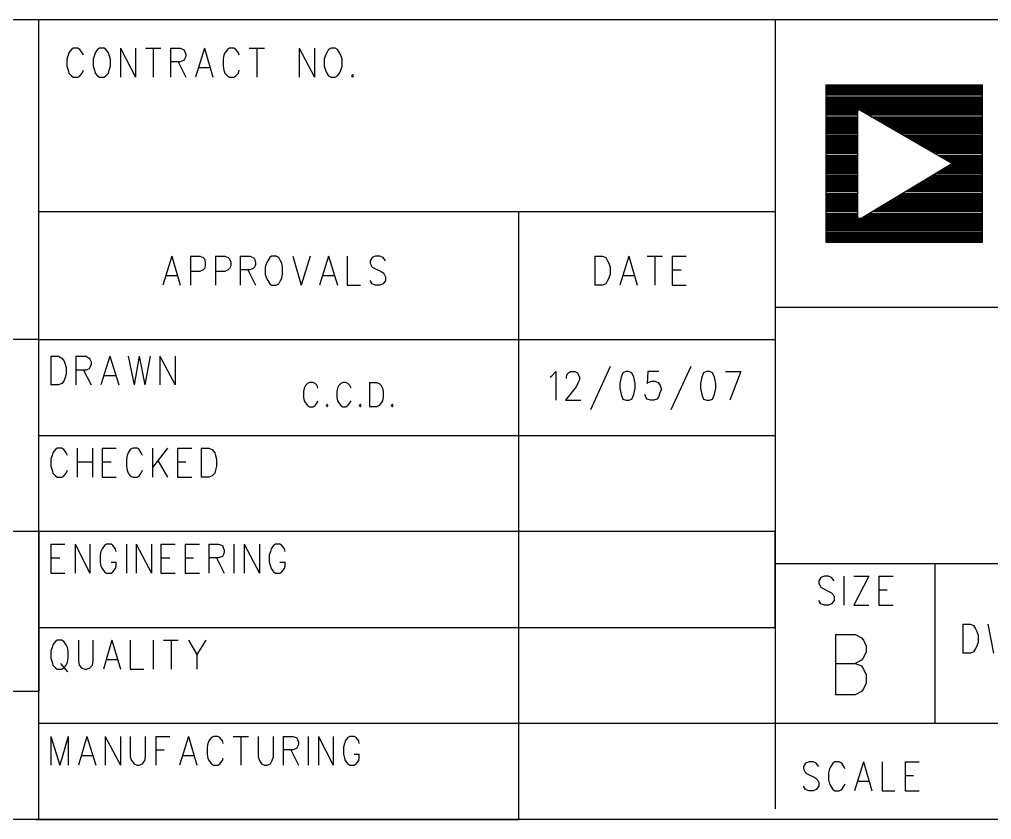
# Model space of a CAD drawing. Extents: x 11.9 to 28.1, y 10.8 to 21.2.
# Drawn here: x 24.412 to 25.931, y 10.799 to 12.049 of the extents above; entities that cross this region are included whole.
import ezdxf

# ---------------------------------------------------------------- set-up
doc = ezdxf.new("R2010")
doc.units = 0
doc.header["$MEASUREMENT"] = 0
doc.layers.add('LAYNR1', color=2, linetype='Continuous')

msp = doc.modelspace()

# ---------------------------------------------------------------- linework, layer by layer
at = {"layer": 'LAYNR1', "color": 7}
for points in [[(23.389, 12.049), (28.093, 12.049)], [(24.442, 10.799), (24.442, 12.049)], [(25.593, 12.049), (25.593, 10.816)], [(24.493, 12.002), (24.489, 11.997)], [(24.506, 12.002), (24.503, 12.004), (24.496, 12.004), (24.493, 12.002)], [(24.51, 11.997), (24.506, 12.002)], [(24.534, 12.002), (24.53, 11.997)], [(24.537, 12.004), (24.534, 12.002)], [(24.547, 12.002), (24.544, 12.004), (24.537, 12.004)], [(24.551, 11.997), (24.547, 12.002)], [(24.57, 12.004), (24.57, 11.959)], [(24.57, 12.004), (24.593, 11.959)], [(24.593, 12.004), (24.593, 11.959)], [(24.609, 12.004), (24.633, 12.004)], [(24.621, 12.004), (24.621, 11.959)], [(24.648, 12.004), (24.648, 11.959)], [(24.648, 12.004), (24.663, 12.004), (24.668, 12.002)], [(24.668, 12.002), (24.67, 12), (24.672, 11.995), (24.672, 11.991), (24.67, 11.987), (24.668, 11.985)], [(24.701, 12.004), (24.687, 11.959)], [(24.701, 12.004), (24.714, 11.959)], [(24.737, 12.002), (24.733, 11.997)], [(24.75, 12.002), (24.747, 12.004), (24.74, 12.004), (24.737, 12.002)], [(24.754, 11.997), (24.75, 12.002)], [(24.771, 12.004), (24.795, 12.004)], [(24.783, 12.004), (24.783, 11.959)], [(24.849, 12.004), (24.849, 11.959)], [(24.849, 12.004), (24.873, 11.959)], [(24.873, 12.004), (24.873, 11.959)], [(24.895, 12.002), (24.892, 11.997)], [(24.899, 12.004), (24.895, 12.002)], [(24.909, 12.002), (24.905, 12.004), (24.899, 12.004)], [(24.912, 11.997), (24.909, 12.002)], [(24.488, 11.993), (24.486, 11.987), (24.486, 11.976)], [(24.489, 11.997), (24.488, 11.993)], [(24.512, 11.993), (24.51, 11.997)], [(24.529, 11.993), (24.527, 11.987), (24.527, 11.976)], [(24.53, 11.997), (24.529, 11.993)], [(24.552, 11.993), (24.551, 11.997)], [(24.554, 11.976), (24.554, 11.987), (24.552, 11.993)], [(24.731, 11.993), (24.73, 11.987), (24.73, 11.976)], [(24.733, 11.997), (24.731, 11.993)], [(24.755, 11.993), (24.754, 11.997)], [(24.89, 11.993), (24.888, 11.987), (24.888, 11.976)], [(24.892, 11.997), (24.89, 11.993)], [(24.914, 11.993), (24.912, 11.997)], [(24.916, 11.976), (24.916, 11.987), (24.914, 11.993)], [(24.486, 11.976), (24.488, 11.97), (24.489, 11.965), (24.493, 11.961), (24.496, 11.959)], [(24.527, 11.976), (24.529, 11.97), (24.53, 11.965), (24.534, 11.961), (24.537, 11.959)], [(24.544, 11.959), (24.547, 11.961), (24.551, 11.965), (24.552, 11.97), (24.554, 11.976)], [(24.668, 11.985), (24.663, 11.983), (24.648, 11.983)], [(24.66, 11.983), (24.672, 11.959)], [(24.692, 11.974), (24.709, 11.974)], [(24.73, 11.976), (24.731, 11.97), (24.733, 11.965), (24.737, 11.961), (24.74, 11.959)], [(24.888, 11.976), (24.89, 11.97), (24.892, 11.965), (24.895, 11.961), (24.899, 11.959)], [(24.905, 11.959), (24.909, 11.961), (24.912, 11.965), (24.914, 11.97), (24.916, 11.976)], [(24.496, 11.959), (24.503, 11.959)], [(24.503, 11.959), (24.506, 11.961), (24.51, 11.965), (24.512, 11.97)], [(24.537, 11.959), (24.544, 11.959)], [(24.74, 11.959), (24.747, 11.959)], [(24.747, 11.959), (24.75, 11.961), (24.754, 11.965), (24.755, 11.97)], [(24.899, 11.959), (24.905, 11.959)], [(24.933, 11.963), (24.931, 11.961), (24.933, 11.959)], [(24.933, 11.959), (24.934, 11.961), (24.933, 11.963)], [(25.672, 11.947), (25.672, 11.701)], [(25.672, 11.947), (25.917, 11.947)], [(25.672, 11.945), (25.917, 11.945)], [(25.672, 11.943), (25.917, 11.943)], [(25.672, 11.941), (25.917, 11.941)], [(25.917, 11.701), (25.917, 11.947)], [(25.672, 11.939), (25.917, 11.939)], [(25.672, 11.937), (25.917, 11.937)], [(25.672, 11.935), (25.917, 11.935)], [(25.672, 11.933), (25.917, 11.933)], [(25.672, 11.931), (25.917, 11.931)], [(25.672, 11.928), (25.917, 11.928)], [(25.672, 11.926), (25.917, 11.926)], [(25.672, 11.924), (25.917, 11.924)], [(25.672, 11.922), (25.917, 11.922)], [(25.672, 11.92), (25.917, 11.92)], [(25.672, 11.918), (25.917, 11.918)], [(25.672, 11.916), (25.917, 11.916)], [(25.672, 11.914), (25.917, 11.914)], [(25.672, 11.912), (25.917, 11.912)], [(25.672, 11.91), (25.917, 11.91)], [(25.672, 11.908), (25.722, 11.908)], [(25.672, 11.906), (25.722, 11.906)], [(25.672, 11.904), (25.722, 11.904)], [(25.672, 11.902), (25.722, 11.902)], [(25.672, 11.9), (25.722, 11.9)], [(25.672, 11.897), (25.722, 11.897)], [(25.672, 11.895), (25.722, 11.895)], [(25.722, 11.738), (25.722, 11.908)], [(25.722, 11.908), (25.725, 11.908)], [(25.725, 11.908), (25.917, 11.908)], [(25.725, 11.908), (25.87, 11.824)], [(25.729, 11.906), (25.917, 11.906)], [(25.733, 11.904), (25.917, 11.904)], [(25.736, 11.902), (25.917, 11.902)], [(25.74, 11.9), (25.917, 11.9)], [(25.743, 11.897), (25.917, 11.897)], [(25.747, 11.895), (25.917, 11.895)], [(25.672, 11.893), (25.722, 11.893)], [(25.672, 11.891), (25.722, 11.891)], [(25.672, 11.889), (25.722, 11.889)], [(25.672, 11.887), (25.722, 11.887)], [(25.672, 11.885), (25.722, 11.885)], [(25.672, 11.883), (25.722, 11.883)], [(25.672, 11.881), (25.722, 11.881)], [(25.751, 11.893), (25.917, 11.893)], [(25.754, 11.891), (25.917, 11.891)], [(25.758, 11.889), (25.917, 11.889)], [(25.762, 11.887), (25.917, 11.887)], [(25.765, 11.885), (25.917, 11.885)], [(25.768, 11.883), (25.917, 11.883)], [(25.772, 11.881), (25.917, 11.881)], [(25.672, 11.879), (25.722, 11.879)], [(25.672, 11.877), (25.722, 11.877)], [(25.672, 11.875), (25.722, 11.875)], [(25.672, 11.873), (25.722, 11.873)], [(25.672, 11.871), (25.722, 11.871)], [(25.672, 11.868), (25.722, 11.868)], [(25.672, 11.866), (25.722, 11.866)], [(25.776, 11.879), (25.917, 11.879)], [(25.779, 11.877), (25.917, 11.877)], [(25.783, 11.875), (25.917, 11.875)], [(25.786, 11.873), (25.917, 11.873)], [(25.79, 11.871), (25.917, 11.871)], [(25.794, 11.868), (25.917, 11.868)], [(25.797, 11.866), (25.917, 11.866)], [(25.672, 11.864), (25.722, 11.864)], [(25.672, 11.862), (25.722, 11.862)], [(25.672, 11.86), (25.722, 11.86)], [(25.672, 11.858), (25.722, 11.858)], [(25.672, 11.856), (25.722, 11.856)], [(25.672, 11.854), (25.722, 11.854)], [(25.672, 11.852), (25.722, 11.852)], [(25.672, 11.85), (25.722, 11.85)], [(25.801, 11.864), (25.917, 11.864)], [(25.805, 11.862), (25.917, 11.862)], [(25.808, 11.86), (25.917, 11.86)], [(25.812, 11.858), (25.917, 11.858)], [(25.815, 11.856), (25.917, 11.856)], [(25.818, 11.854), (25.917, 11.854)], [(25.822, 11.852), (25.917, 11.852)], [(25.826, 11.85), (25.917, 11.85)], [(25.672, 11.848), (25.722, 11.848)], [(25.672, 11.846), (25.722, 11.846)], [(25.672, 11.844), (25.722, 11.844)], [(25.672, 11.842), (25.722, 11.842)], [(25.672, 11.84), (25.722, 11.84)], [(25.672, 11.837), (25.722, 11.837)], [(25.672, 11.835), (25.722, 11.835)], [(25.829, 11.848), (25.917, 11.848)], [(25.833, 11.846), (25.917, 11.846)], [(25.836, 11.844), (25.917, 11.844)], [(25.84, 11.842), (25.917, 11.842)], [(25.844, 11.84), (25.917, 11.84)], [(25.847, 11.837), (25.917, 11.837)], [(25.851, 11.835), (25.917, 11.835)], [(25.672, 11.833), (25.722, 11.833)], [(25.672, 11.831), (25.722, 11.831)], [(25.672, 11.829), (25.722, 11.829)], [(25.672, 11.827), (25.722, 11.827)], [(25.672, 11.825), (25.722, 11.825)], [(25.672, 11.823), (25.722, 11.823)], [(25.672, 11.821), (25.722, 11.821)], [(25.87, 11.824), (25.727, 11.738)], [(25.854, 11.833), (25.917, 11.833)], [(25.858, 11.831), (25.917, 11.831)], [(25.861, 11.829), (25.917, 11.829)], [(25.864, 11.827), (25.917, 11.827)], [(25.866, 11.821), (25.917, 11.821)], [(25.868, 11.825), (25.917, 11.825)], [(25.869, 11.823), (25.917, 11.823)], [(25.672, 11.819), (25.722, 11.819)], [(25.672, 11.817), (25.722, 11.817)], [(25.672, 11.815), (25.722, 11.815)], [(25.672, 11.813), (25.722, 11.813)], [(25.672, 11.811), (25.722, 11.811)], [(25.672, 11.809), (25.722, 11.809)], [(25.672, 11.806), (25.722, 11.806)], [(25.672, 11.804), (25.722, 11.804)], [(25.838, 11.804), (25.917, 11.804)], [(25.841, 11.806), (25.917, 11.806)], [(25.845, 11.809), (25.917, 11.809)], [(25.848, 11.811), (25.917, 11.811)], [(25.851, 11.813), (25.917, 11.813)], [(25.855, 11.815), (25.917, 11.815)], [(25.858, 11.817), (25.917, 11.817)], [(25.862, 11.819), (25.917, 11.819)], [(25.672, 11.802), (25.722, 11.802)], [(25.672, 11.8), (25.722, 11.8)], [(25.672, 11.798), (25.722, 11.798)], [(25.672, 11.796), (25.722, 11.796)], [(25.672, 11.794), (25.722, 11.794)], [(25.672, 11.792), (25.722, 11.792)], [(25.672, 11.79), (25.722, 11.79)], [(25.813, 11.79), (25.917, 11.79)], [(25.817, 11.792), (25.917, 11.792)], [(25.821, 11.794), (25.917, 11.794)], [(25.824, 11.796), (25.917, 11.796)], [(25.828, 11.798), (25.917, 11.798)], [(25.831, 11.8), (25.917, 11.8)], [(25.834, 11.802), (25.917, 11.802)], [(25.672, 11.788), (25.722, 11.788)], [(25.672, 11.786), (25.722, 11.786)], [(25.672, 11.784), (25.722, 11.784)], [(25.672, 11.782), (25.722, 11.782)], [(25.672, 11.78), (25.722, 11.78)], [(25.672, 11.777), (25.722, 11.777)], [(25.672, 11.775), (25.722, 11.775)], [(25.789, 11.775), (25.917, 11.775)], [(25.793, 11.777), (25.917, 11.777)], [(25.796, 11.78), (25.917, 11.78)], [(25.8, 11.782), (25.917, 11.782)], [(25.803, 11.784), (25.917, 11.784)], [(25.807, 11.786), (25.917, 11.786)], [(25.81, 11.788), (25.917, 11.788)], [(25.672, 11.773), (25.722, 11.773)], [(25.672, 11.771), (25.722, 11.771)], [(25.672, 11.769), (25.722, 11.769)], [(25.672, 11.767), (25.722, 11.767)], [(25.672, 11.765), (25.722, 11.765)], [(25.672, 11.763), (25.722, 11.763)], [(25.672, 11.761), (25.722, 11.761)], [(25.672, 11.759), (25.722, 11.759)], [(25.762, 11.759), (25.917, 11.759)], [(25.766, 11.761), (25.917, 11.761)], [(25.769, 11.763), (25.917, 11.763)], [(25.772, 11.765), (25.917, 11.765)], [(25.776, 11.767), (25.917, 11.767)], [(25.779, 11.769), (25.917, 11.769)], [(25.783, 11.771), (25.917, 11.771)], [(25.786, 11.773), (25.917, 11.773)], [(24.442, 11.749), (25.593, 11.749)], [(25.192, 10.799), (25.192, 11.749)], [(25.672, 11.757), (25.722, 11.757)], [(25.672, 11.755), (25.722, 11.755)], [(25.672, 11.753), (25.722, 11.753)], [(25.672, 11.751), (25.722, 11.751)], [(25.672, 11.749), (25.722, 11.749)], [(25.672, 11.746), (25.722, 11.746)], [(25.672, 11.744), (25.722, 11.744)], [(25.738, 11.744), (25.917, 11.744)], [(25.741, 11.746), (25.917, 11.746)], [(25.745, 11.749), (25.917, 11.749)], [(25.748, 11.751), (25.917, 11.751)], [(25.752, 11.753), (25.917, 11.753)], [(25.756, 11.755), (25.917, 11.755)], [(25.76, 11.757), (25.917, 11.757)], [(25.672, 11.742), (25.722, 11.742)], [(25.672, 11.74), (25.722, 11.74)], [(25.672, 11.738), (25.917, 11.738)], [(25.672, 11.736), (25.917, 11.736)], [(25.672, 11.734), (25.917, 11.734)], [(25.672, 11.732), (25.917, 11.732)], [(25.672, 11.73), (25.917, 11.73)], [(25.672, 11.728), (25.917, 11.728)], [(25.727, 11.738), (25.722, 11.738)], [(25.731, 11.74), (25.917, 11.74)], [(25.735, 11.742), (25.917, 11.742)], [(25.672, 11.726), (25.917, 11.726)], [(25.672, 11.724), (25.917, 11.724)], [(25.672, 11.722), (25.917, 11.722)], [(25.672, 11.72), (25.917, 11.72)], [(25.672, 11.717), (25.917, 11.717)], [(25.672, 11.715), (25.917, 11.715)], [(25.672, 11.713), (25.917, 11.713)], [(25.672, 11.711), (25.917, 11.711)], [(25.672, 11.709), (25.917, 11.709)], [(25.672, 11.707), (25.917, 11.707)], [(25.672, 11.705), (25.917, 11.705)], [(25.672, 11.703), (25.917, 11.703)], [(25.672, 11.701), (25.917, 11.701)], [(25.672, 11.701), (25.917, 11.701)], [(24.65, 11.679), (24.636, 11.634)], [(24.65, 11.679), (24.663, 11.634)], [(24.679, 11.679), (24.679, 11.634)], [(24.679, 11.679), (24.694, 11.679), (24.699, 11.677)], [(24.699, 11.677), (24.701, 11.675), (24.702, 11.67), (24.702, 11.664)], [(24.718, 11.679), (24.718, 11.634)], [(24.718, 11.679), (24.733, 11.679), (24.738, 11.677)], [(24.738, 11.677), (24.74, 11.675), (24.742, 11.67), (24.742, 11.664)], [(24.757, 11.679), (24.757, 11.634)], [(24.757, 11.679), (24.772, 11.679), (24.777, 11.677)], [(24.777, 11.677), (24.779, 11.675), (24.781, 11.67), (24.781, 11.666), (24.779, 11.662), (24.777, 11.66)], [(24.798, 11.668), (24.796, 11.662), (24.796, 11.651)], [(24.8, 11.672), (24.798, 11.668)], [(24.803, 11.677), (24.8, 11.672)], [(24.806, 11.679), (24.803, 11.677)], [(24.817, 11.677), (24.813, 11.679), (24.806, 11.679)], [(24.82, 11.672), (24.817, 11.677)], [(24.822, 11.668), (24.82, 11.672)], [(24.823, 11.651), (24.823, 11.662), (24.822, 11.668)], [(24.839, 11.679), (24.852, 11.634)], [(24.866, 11.679), (24.852, 11.634)], [(24.895, 11.679), (24.881, 11.634)], [(24.895, 11.679), (24.909, 11.634)], [(24.924, 11.679), (24.924, 11.634)], [(24.963, 11.677), (24.96, 11.672)], [(24.96, 11.672), (24.96, 11.668)], [(24.96, 11.668), (24.962, 11.664)], [(24.98, 11.677), (24.975, 11.679), (24.968, 11.679), (24.963, 11.677)], [(24.984, 11.672), (24.98, 11.677)], [(25.311, 11.679), (25.311, 11.634)], [(25.311, 11.679), (25.323, 11.679), (25.328, 11.677)], [(25.328, 11.677), (25.331, 11.672)], [(25.331, 11.672), (25.333, 11.668)], [(25.333, 11.668), (25.335, 11.662), (25.335, 11.651)], [(25.364, 11.679), (25.35, 11.634)], [(25.364, 11.679), (25.377, 11.634)], [(25.393, 11.679), (25.417, 11.679)], [(25.405, 11.679), (25.405, 11.634)], [(25.432, 11.679), (25.432, 11.634)], [(25.432, 11.679), (25.454, 11.679)], [(24.694, 11.655), (24.679, 11.655)], [(24.701, 11.66), (24.699, 11.658), (24.694, 11.655)], [(24.702, 11.664), (24.701, 11.66)], [(24.733, 11.655), (24.718, 11.655)], [(24.74, 11.66), (24.738, 11.658), (24.733, 11.655)], [(24.742, 11.664), (24.74, 11.66)], [(24.777, 11.66), (24.772, 11.658), (24.757, 11.658)], [(24.769, 11.658), (24.781, 11.634)], [(24.962, 11.664), (24.963, 11.662), (24.967, 11.66)], [(24.967, 11.66), (24.977, 11.655)], [(24.977, 11.655), (24.98, 11.653), (24.982, 11.651)], [(25.432, 11.658), (25.446, 11.658)], [(24.641, 11.649), (24.658, 11.649)], [(24.796, 11.651), (24.798, 11.645), (24.8, 11.641), (24.803, 11.636), (24.806, 11.634)], [(24.813, 11.634), (24.817, 11.636), (24.82, 11.641), (24.822, 11.645), (24.823, 11.651)], [(24.887, 11.649), (24.904, 11.649)], [(24.968, 11.634), (24.963, 11.636), (24.96, 11.641)], [(24.984, 11.647), (24.984, 11.641), (24.98, 11.636), (24.975, 11.634)], [(24.982, 11.651), (24.984, 11.647)], [(25.335, 11.651), (25.333, 11.645), (25.331, 11.641), (25.328, 11.636), (25.323, 11.634)], [(25.355, 11.649), (25.372, 11.649)], [(24.806, 11.634), (24.813, 11.634)], [(24.924, 11.634), (24.945, 11.634)], [(24.975, 11.634), (24.968, 11.634)], [(25.323, 11.634), (25.311, 11.634)], [(25.432, 11.634), (25.454, 11.634)], [(28.088, 11.599), (25.593, 11.599)], [(25.593, 11.599), (25.593, 11.199)], [(24.442, 11.549), (23.392, 11.549)], [(24.442, 11.549), (25.593, 11.549)], [(24.461, 11.523), (24.461, 11.478)], [(24.461, 11.523), (24.473, 11.523), (24.478, 11.52)], [(24.478, 11.52), (24.481, 11.516)], [(24.481, 11.516), (24.483, 11.512)], [(24.5, 11.523), (24.5, 11.478)], [(24.5, 11.523), (24.516, 11.523), (24.521, 11.52)], [(24.521, 11.52), (24.522, 11.518), (24.524, 11.514), (24.524, 11.51), (24.522, 11.505), (24.521, 11.503)], [(24.553, 11.523), (24.539, 11.478)], [(24.553, 11.523), (24.567, 11.478)], [(24.582, 11.523), (24.591, 11.478)], [(24.599, 11.523), (24.591, 11.478)], [(24.599, 11.523), (24.608, 11.478)], [(24.616, 11.523), (24.608, 11.478)], [(24.631, 11.523), (24.631, 11.478)], [(24.631, 11.523), (24.655, 11.478)], [(24.655, 11.523), (24.655, 11.478)], [(24.483, 11.512), (24.485, 11.505), (24.485, 11.495)], [(24.521, 11.503), (24.516, 11.501), (24.5, 11.501)], [(24.512, 11.501), (24.524, 11.478)], [(25.335, 11.507), (25.304, 11.439)], [(25.461, 11.507), (25.43, 11.439)], [(24.485, 11.495), (24.483, 11.488), (24.481, 11.484), (24.478, 11.48), (24.473, 11.478)], [(24.545, 11.493), (24.562, 11.493)], [(25.241, 11.49), (25.244, 11.492)], [(25.244, 11.492), (25.25, 11.499), (25.25, 11.454)], [(25.267, 11.488), (25.267, 11.49), (25.268, 11.495), (25.27, 11.497)], [(25.27, 11.497), (25.273, 11.499), (25.28, 11.499), (25.284, 11.497)], [(25.284, 11.497), (25.285, 11.495), (25.287, 11.49), (25.287, 11.486), (25.285, 11.482), (25.282, 11.475)], [(25.355, 11.497), (25.352, 11.49), (25.35, 11.48)], [(25.36, 11.499), (25.355, 11.497)], [(25.369, 11.497), (25.364, 11.499), (25.36, 11.499)], [(25.374, 11.48), (25.372, 11.49), (25.369, 11.497)], [(25.411, 11.499), (25.394, 11.499), (25.393, 11.48)], [(25.481, 11.497), (25.478, 11.49), (25.476, 11.48)], [(25.486, 11.499), (25.481, 11.497)], [(25.495, 11.497), (25.49, 11.499), (25.486, 11.499)], [(25.5, 11.48), (25.498, 11.49), (25.495, 11.497)], [(25.515, 11.499), (25.539, 11.499)], [(25.539, 11.499), (25.522, 11.454)], [(24.473, 11.478), (24.461, 11.478)], [(24.857, 11.473), (24.856, 11.468), (24.856, 11.459)], [(24.862, 11.48), (24.859, 11.477), (24.857, 11.473)], [(24.874, 11.48), (24.871, 11.482), (24.865, 11.482), (24.862, 11.48)], [(24.878, 11.473), (24.877, 11.477), (24.874, 11.48)], [(24.909, 11.473), (24.908, 11.468), (24.908, 11.459)], [(24.914, 11.48), (24.911, 11.477), (24.909, 11.473)], [(24.925, 11.48), (24.922, 11.482), (24.917, 11.482), (24.914, 11.48)], [(24.93, 11.473), (24.928, 11.477), (24.925, 11.48)], [(24.959, 11.482), (24.959, 11.444)], [(24.959, 11.482), (24.97, 11.482), (24.974, 11.48)], [(24.974, 11.48), (24.977, 11.477), (24.979, 11.473)], [(24.979, 11.473), (24.98, 11.468), (24.98, 11.459)], [(25.282, 11.475), (25.265, 11.454)], [(25.35, 11.48), (25.35, 11.473), (25.352, 11.463)], [(25.372, 11.463), (25.374, 11.473), (25.374, 11.48)], [(25.393, 11.48), (25.394, 11.482), (25.4, 11.484)], [(25.4, 11.484), (25.405, 11.484)], [(25.405, 11.484), (25.41, 11.482), (25.413, 11.477), (25.415, 11.471)], [(25.415, 11.471), (25.413, 11.467)], [(25.476, 11.48), (25.476, 11.473), (25.478, 11.463)], [(25.498, 11.463), (25.5, 11.473), (25.5, 11.48)], [(24.856, 11.459), (24.857, 11.453), (24.859, 11.45), (24.862, 11.446), (24.865, 11.444)], [(24.908, 11.459), (24.909, 11.453), (24.911, 11.45), (24.914, 11.446), (24.917, 11.444)], [(24.98, 11.459), (24.979, 11.453), (24.977, 11.45), (24.974, 11.446), (24.97, 11.444)], [(25.352, 11.463), (25.355, 11.456), (25.36, 11.454)], [(25.364, 11.454), (25.369, 11.456), (25.372, 11.463)], [(25.391, 11.458), (25.389, 11.463)], [(25.398, 11.454), (25.393, 11.456), (25.391, 11.458)], [(25.413, 11.467), (25.411, 11.46), (25.408, 11.456), (25.403, 11.454)], [(25.478, 11.463), (25.481, 11.456), (25.486, 11.454)], [(25.49, 11.454), (25.495, 11.456), (25.498, 11.463)], [(24.865, 11.444), (24.871, 11.444)], [(24.871, 11.444), (24.874, 11.446), (24.877, 11.45), (24.878, 11.453)], [(24.893, 11.448), (24.891, 11.446), (24.893, 11.444)], [(24.893, 11.444), (24.894, 11.446), (24.893, 11.448)], [(24.917, 11.444), (24.922, 11.444)], [(24.922, 11.444), (24.925, 11.446), (24.928, 11.45), (24.93, 11.453)], [(24.945, 11.448), (24.943, 11.446), (24.945, 11.444)], [(24.945, 11.444), (24.946, 11.446), (24.945, 11.448)], [(24.97, 11.444), (24.959, 11.444)], [(24.995, 11.448), (24.993, 11.446), (24.995, 11.444)], [(24.995, 11.444), (24.996, 11.446), (24.995, 11.448)], [(25.265, 11.454), (25.289, 11.454)], [(25.36, 11.454), (25.364, 11.454)], [(25.403, 11.454), (25.398, 11.454)], [(25.486, 11.454), (25.49, 11.454)], [(24.442, 11.399), (25.593, 11.399)], [(24.481, 11.377), (24.478, 11.379), (24.471, 11.379), (24.468, 11.377)], [(24.502, 11.379), (24.502, 11.334)], [(24.526, 11.379), (24.526, 11.334)], [(24.541, 11.379), (24.541, 11.334)], [(24.541, 11.379), (24.563, 11.379)], [(24.599, 11.377), (24.596, 11.379), (24.589, 11.379), (24.585, 11.377)], [(24.62, 11.379), (24.62, 11.334)], [(24.643, 11.379), (24.62, 11.349)], [(24.659, 11.379), (24.659, 11.334)], [(24.659, 11.379), (24.681, 11.379)], [(24.696, 11.379), (24.696, 11.334)], [(24.696, 11.379), (24.708, 11.379), (24.713, 11.377)], [(24.463, 11.368), (24.461, 11.362), (24.461, 11.351)], [(24.464, 11.372), (24.463, 11.368)], [(24.468, 11.377), (24.464, 11.372)], [(24.485, 11.372), (24.481, 11.377)], [(24.487, 11.368), (24.485, 11.372)], [(24.58, 11.368), (24.579, 11.362), (24.579, 11.351)], [(24.582, 11.372), (24.58, 11.368)], [(24.585, 11.377), (24.582, 11.372)], [(24.602, 11.372), (24.599, 11.377)], [(24.604, 11.368), (24.602, 11.372)], [(24.713, 11.377), (24.717, 11.372)], [(24.717, 11.372), (24.718, 11.368)], [(24.718, 11.368), (24.72, 11.362), (24.72, 11.351)], [(24.461, 11.351), (24.463, 11.345), (24.464, 11.34), (24.468, 11.336), (24.471, 11.334)], [(24.502, 11.358), (24.526, 11.358)], [(24.541, 11.358), (24.555, 11.358)], [(24.579, 11.351), (24.58, 11.345), (24.582, 11.34), (24.585, 11.336), (24.589, 11.334)], [(24.628, 11.36), (24.643, 11.334)], [(24.659, 11.358), (24.672, 11.358)], [(24.72, 11.351), (24.718, 11.345), (24.717, 11.34), (24.713, 11.336), (24.708, 11.334)], [(24.471, 11.334), (24.478, 11.334)], [(24.478, 11.334), (24.481, 11.336), (24.485, 11.34), (24.487, 11.345)], [(24.541, 11.334), (24.563, 11.334)], [(24.589, 11.334), (24.596, 11.334)], [(24.596, 11.334), (24.599, 11.336), (24.602, 11.34), (24.604, 11.345)], [(24.659, 11.334), (24.681, 11.334)], [(24.708, 11.334), (24.696, 11.334)], [(24.442, 11.249), (23.392, 11.249)], [(25.593, 11.249), (24.442, 11.249)], [(24.442, 11.249), (24.442, 10.999)], [(25.593, 11.099), (25.593, 11.249)], [(24.461, 11.229), (24.461, 11.184)], [(24.461, 11.229), (24.483, 11.229)], [(24.499, 11.229), (24.499, 11.184)], [(24.499, 11.229), (24.522, 11.184)], [(24.522, 11.229), (24.522, 11.184)], [(24.545, 11.227), (24.541, 11.222)], [(24.558, 11.227), (24.555, 11.229), (24.548, 11.229), (24.545, 11.227)], [(24.562, 11.222), (24.558, 11.227)], [(24.579, 11.229), (24.579, 11.184)], [(24.594, 11.229), (24.594, 11.184)], [(24.594, 11.229), (24.618, 11.184)], [(24.618, 11.229), (24.618, 11.184)], [(24.633, 11.229), (24.633, 11.184)], [(24.633, 11.229), (24.655, 11.229)], [(24.671, 11.229), (24.671, 11.184)], [(24.671, 11.229), (24.693, 11.229)], [(24.708, 11.229), (24.708, 11.184)], [(24.708, 11.229), (24.723, 11.229), (24.729, 11.227)], [(24.729, 11.227), (24.73, 11.224), (24.732, 11.22), (24.732, 11.216), (24.73, 11.212), (24.729, 11.21)], [(24.747, 11.229), (24.747, 11.184)], [(24.763, 11.229), (24.763, 11.184)], [(24.763, 11.229), (24.787, 11.184)], [(24.787, 11.229), (24.787, 11.184)], [(24.809, 11.227), (24.805, 11.222)], [(24.822, 11.227), (24.819, 11.229), (24.812, 11.229), (24.809, 11.227)], [(24.826, 11.222), (24.822, 11.227)], [(24.539, 11.218), (24.538, 11.212), (24.538, 11.201)], [(24.541, 11.222), (24.539, 11.218)], [(24.563, 11.218), (24.562, 11.222)], [(24.804, 11.218), (24.802, 11.212), (24.802, 11.201)], [(24.805, 11.222), (24.804, 11.218)], [(24.827, 11.218), (24.826, 11.222)], [(24.461, 11.208), (24.475, 11.208)], [(24.538, 11.201), (24.539, 11.195), (24.541, 11.191), (24.545, 11.186), (24.548, 11.184)], [(24.555, 11.184), (24.558, 11.186), (24.562, 11.191), (24.563, 11.195), (24.563, 11.201)], [(24.555, 11.201), (24.563, 11.201)], [(24.633, 11.208), (24.647, 11.208)], [(24.671, 11.208), (24.684, 11.208)], [(24.729, 11.21), (24.723, 11.208), (24.708, 11.208)], [(24.72, 11.208), (24.732, 11.184)], [(24.802, 11.201), (24.804, 11.195), (24.805, 11.191), (24.809, 11.186), (24.812, 11.184)], [(24.819, 11.184), (24.822, 11.186), (24.826, 11.191), (24.827, 11.195), (24.827, 11.201)], [(24.819, 11.201), (24.827, 11.201)], [(25.593, 11.199), (28.093, 11.199)], [(25.843, 10.949), (25.843, 11.199)], [(24.461, 11.184), (24.483, 11.184)], [(24.548, 11.184), (24.555, 11.184)], [(24.633, 11.184), (24.655, 11.184)], [(24.671, 11.184), (24.693, 11.184)], [(24.812, 11.184), (24.819, 11.184)], [(25.664, 11.177), (25.661, 11.172)], [(25.661, 11.172), (25.661, 11.168)], [(25.661, 11.168), (25.663, 11.164)], [(25.681, 11.177), (25.676, 11.179), (25.67, 11.179), (25.664, 11.177)], [(25.685, 11.172), (25.681, 11.177)], [(25.7, 11.179), (25.7, 11.134)], [(25.739, 11.179), (25.716, 11.134)], [(25.716, 11.179), (25.739, 11.179)], [(25.755, 11.179), (25.755, 11.134)], [(25.755, 11.179), (25.777, 11.179)], [(25.663, 11.164), (25.664, 11.162), (25.668, 11.16)], [(25.668, 11.16), (25.678, 11.155)], [(25.678, 11.155), (25.681, 11.153), (25.683, 11.151)], [(25.683, 11.151), (25.685, 11.147)], [(25.755, 11.158), (25.768, 11.158)], [(25.67, 11.134), (25.664, 11.136), (25.661, 11.141)], [(25.685, 11.147), (25.685, 11.141), (25.681, 11.136), (25.676, 11.134)], [(25.676, 11.134), (25.67, 11.134)], [(25.716, 11.134), (25.739, 11.134)], [(25.755, 11.134), (25.777, 11.134)], [(24.442, 10.949), (24.442, 11.099)], [(24.442, 11.099), (25.593, 11.099)], [(25.886, 11.104), (25.886, 11.059)], [(25.886, 11.104), (25.898, 11.104), (25.903, 11.102)], [(25.903, 11.102), (25.906, 11.097)], [(25.906, 11.097), (25.908, 11.093)], [(25.908, 11.093), (25.91, 11.087), (25.91, 11.076)], [(25.925, 11.104), (25.934, 11.059)], [(24.468, 11.077), (24.464, 11.072)], [(24.471, 11.079), (24.468, 11.077)], [(24.481, 11.077), (24.478, 11.079), (24.471, 11.079)], [(24.485, 11.072), (24.481, 11.077)], [(24.504, 11.079), (24.504, 11.047)], [(24.527, 11.047), (24.527, 11.079)], [(24.556, 11.079), (24.543, 11.034)], [(24.556, 11.079), (24.57, 11.034)], [(24.585, 11.079), (24.585, 11.034)], [(24.621, 11.079), (24.621, 11.034)], [(24.637, 11.079), (24.66, 11.079)], [(24.649, 11.079), (24.649, 11.034)], [(24.676, 11.079), (24.689, 11.057), (24.689, 11.034)], [(24.703, 11.079), (24.689, 11.057)], [(25.687, 11.088), (25.687, 10.994)], [(25.687, 11.088), (25.718, 11.088), (25.728, 11.083), (25.731, 11.079), (25.735, 11.07), (25.735, 11.061), (25.731, 11.052), (25.728, 11.048), (25.718, 11.043)], [(25.91, 11.076), (25.908, 11.07), (25.906, 11.066), (25.903, 11.061), (25.898, 11.059)], [(24.463, 11.068), (24.461, 11.062), (24.461, 11.051)], [(24.464, 11.072), (24.463, 11.068)], [(24.487, 11.068), (24.485, 11.072)], [(24.488, 11.051), (24.488, 11.062), (24.487, 11.068)], [(24.461, 11.051), (24.463, 11.045), (24.464, 11.04), (24.468, 11.036), (24.471, 11.034)], [(24.478, 11.034), (24.481, 11.036), (24.485, 11.04), (24.487, 11.045), (24.488, 11.051)], [(24.504, 11.047), (24.505, 11.04), (24.509, 11.036), (24.514, 11.034)], [(24.517, 11.034), (24.522, 11.036), (24.526, 11.04), (24.527, 11.047)], [(24.548, 11.049), (24.565, 11.049)], [(25.898, 11.059), (25.886, 11.059)], [(24.471, 11.034), (24.478, 11.034)], [(24.476, 11.043), (24.487, 11.03)], [(24.514, 11.034), (24.517, 11.034)], [(24.585, 11.034), (24.606, 11.034)], [(25.687, 11.043), (25.718, 11.043), (25.728, 11.039), (25.731, 11.034), (25.735, 11.025), (25.735, 11.012), (25.731, 11.003), (25.728, 10.999), (25.718, 10.994)], [(24.442, 10.999), (23.389, 10.999)], [(25.718, 10.994), (25.687, 10.994)], [(28.093, 10.949), (24.442, 10.949)], [(24.461, 10.929), (24.461, 10.884)], [(24.461, 10.929), (24.475, 10.884)], [(24.488, 10.929), (24.475, 10.884)], [(24.488, 10.929), (24.488, 10.884)], [(24.517, 10.929), (24.504, 10.884)], [(24.517, 10.929), (24.531, 10.884)], [(24.546, 10.929), (24.546, 10.884)], [(24.546, 10.929), (24.57, 10.884)], [(24.57, 10.929), (24.57, 10.884)], [(24.585, 10.929), (24.585, 10.897)], [(24.609, 10.897), (24.609, 10.929)], [(24.625, 10.929), (24.625, 10.884)], [(24.625, 10.929), (24.647, 10.929)], [(24.676, 10.929), (24.662, 10.884)], [(24.676, 10.929), (24.689, 10.884)], [(24.712, 10.927), (24.708, 10.922)], [(24.725, 10.927), (24.722, 10.929), (24.715, 10.929), (24.712, 10.927)], [(24.729, 10.922), (24.725, 10.927)], [(24.746, 10.929), (24.77, 10.929)], [(24.758, 10.929), (24.758, 10.884)], [(24.785, 10.929), (24.785, 10.897)], [(24.809, 10.897), (24.809, 10.929)], [(24.824, 10.929), (24.824, 10.884)], [(24.824, 10.929), (24.839, 10.929), (24.845, 10.927)], [(24.845, 10.927), (24.846, 10.925), (24.848, 10.92), (24.848, 10.916), (24.846, 10.912), (24.845, 10.91)], [(24.863, 10.929), (24.863, 10.884)], [(24.879, 10.929), (24.879, 10.884)], [(24.879, 10.929), (24.902, 10.884)], [(24.902, 10.929), (24.902, 10.884)], [(24.925, 10.927), (24.921, 10.922)], [(24.938, 10.927), (24.935, 10.929), (24.928, 10.929), (24.925, 10.927)], [(24.942, 10.922), (24.938, 10.927)], [(24.625, 10.908), (24.638, 10.908)], [(24.706, 10.918), (24.705, 10.912), (24.705, 10.901)], [(24.708, 10.922), (24.706, 10.918)], [(24.73, 10.918), (24.729, 10.922)], [(24.845, 10.91), (24.839, 10.908), (24.824, 10.908)], [(24.836, 10.908), (24.848, 10.884)], [(24.92, 10.918), (24.918, 10.912), (24.918, 10.901)], [(24.921, 10.922), (24.92, 10.918)], [(24.943, 10.918), (24.942, 10.922)], [(24.509, 10.899), (24.526, 10.899)], [(24.585, 10.897), (24.587, 10.891), (24.591, 10.886), (24.596, 10.884)], [(24.599, 10.884), (24.604, 10.886), (24.608, 10.891), (24.609, 10.897)], [(24.667, 10.899), (24.684, 10.899)], [(24.705, 10.901), (24.706, 10.895), (24.708, 10.891), (24.712, 10.886), (24.715, 10.884)], [(24.722, 10.884), (24.725, 10.886), (24.729, 10.891), (24.73, 10.895)], [(24.785, 10.897), (24.787, 10.891), (24.79, 10.886), (24.795, 10.884)], [(24.799, 10.884), (24.804, 10.886), (24.807, 10.891), (24.809, 10.897)], [(24.918, 10.901), (24.92, 10.895), (24.921, 10.891), (24.925, 10.886), (24.928, 10.884)], [(24.935, 10.884), (24.938, 10.886), (24.942, 10.891), (24.943, 10.895), (24.943, 10.901)], [(24.935, 10.901), (24.943, 10.901)], [(24.596, 10.884), (24.599, 10.884)], [(24.715, 10.884), (24.722, 10.884)], [(24.795, 10.884), (24.799, 10.884)], [(24.928, 10.884), (24.935, 10.884)], [(25.64, 10.887), (25.637, 10.882)], [(25.637, 10.882), (25.637, 10.878)], [(25.637, 10.878), (25.639, 10.874)], [(25.657, 10.887), (25.652, 10.889), (25.646, 10.889), (25.64, 10.887)], [(25.661, 10.882), (25.657, 10.887)], [(25.678, 10.878), (25.676, 10.872), (25.676, 10.861)], [(25.68, 10.882), (25.678, 10.878)], [(25.683, 10.887), (25.68, 10.882)], [(25.697, 10.887), (25.693, 10.889), (25.686, 10.889), (25.683, 10.887)], [(25.7, 10.882), (25.697, 10.887)], [(25.702, 10.878), (25.7, 10.882)], [(25.731, 10.889), (25.717, 10.844)], [(25.731, 10.889), (25.744, 10.844)], [(25.76, 10.889), (25.76, 10.844)], [(25.796, 10.889), (25.796, 10.844)], [(25.796, 10.889), (25.818, 10.889)], [(25.639, 10.874), (25.64, 10.872), (25.644, 10.87)], [(25.644, 10.87), (25.654, 10.865)], [(25.654, 10.865), (25.657, 10.863), (25.659, 10.861)], [(25.796, 10.868), (25.809, 10.868)], [(25.646, 10.844), (25.64, 10.846), (25.637, 10.851)], [(25.661, 10.857), (25.661, 10.851), (25.657, 10.846), (25.652, 10.844)], [(25.659, 10.861), (25.661, 10.857)], [(25.676, 10.861), (25.678, 10.855), (25.68, 10.851), (25.683, 10.846), (25.686, 10.844)], [(25.693, 10.844), (25.697, 10.846), (25.7, 10.851), (25.702, 10.855)], [(25.722, 10.859), (25.739, 10.859)], [(25.652, 10.844), (25.646, 10.844)], [(25.686, 10.844), (25.693, 10.844)], [(25.76, 10.844), (25.78, 10.844)], [(25.796, 10.844), (25.818, 10.844)], [(28.093, 10.799), (11.892, 10.799)], [(28.088, 10.799), (23.389, 10.799)], [(24.438, 10.799), (25.192, 10.799)]]:
    msp.add_lwpolyline(points, dxfattribs=at)

doc.saveas('drawing.dxf')
